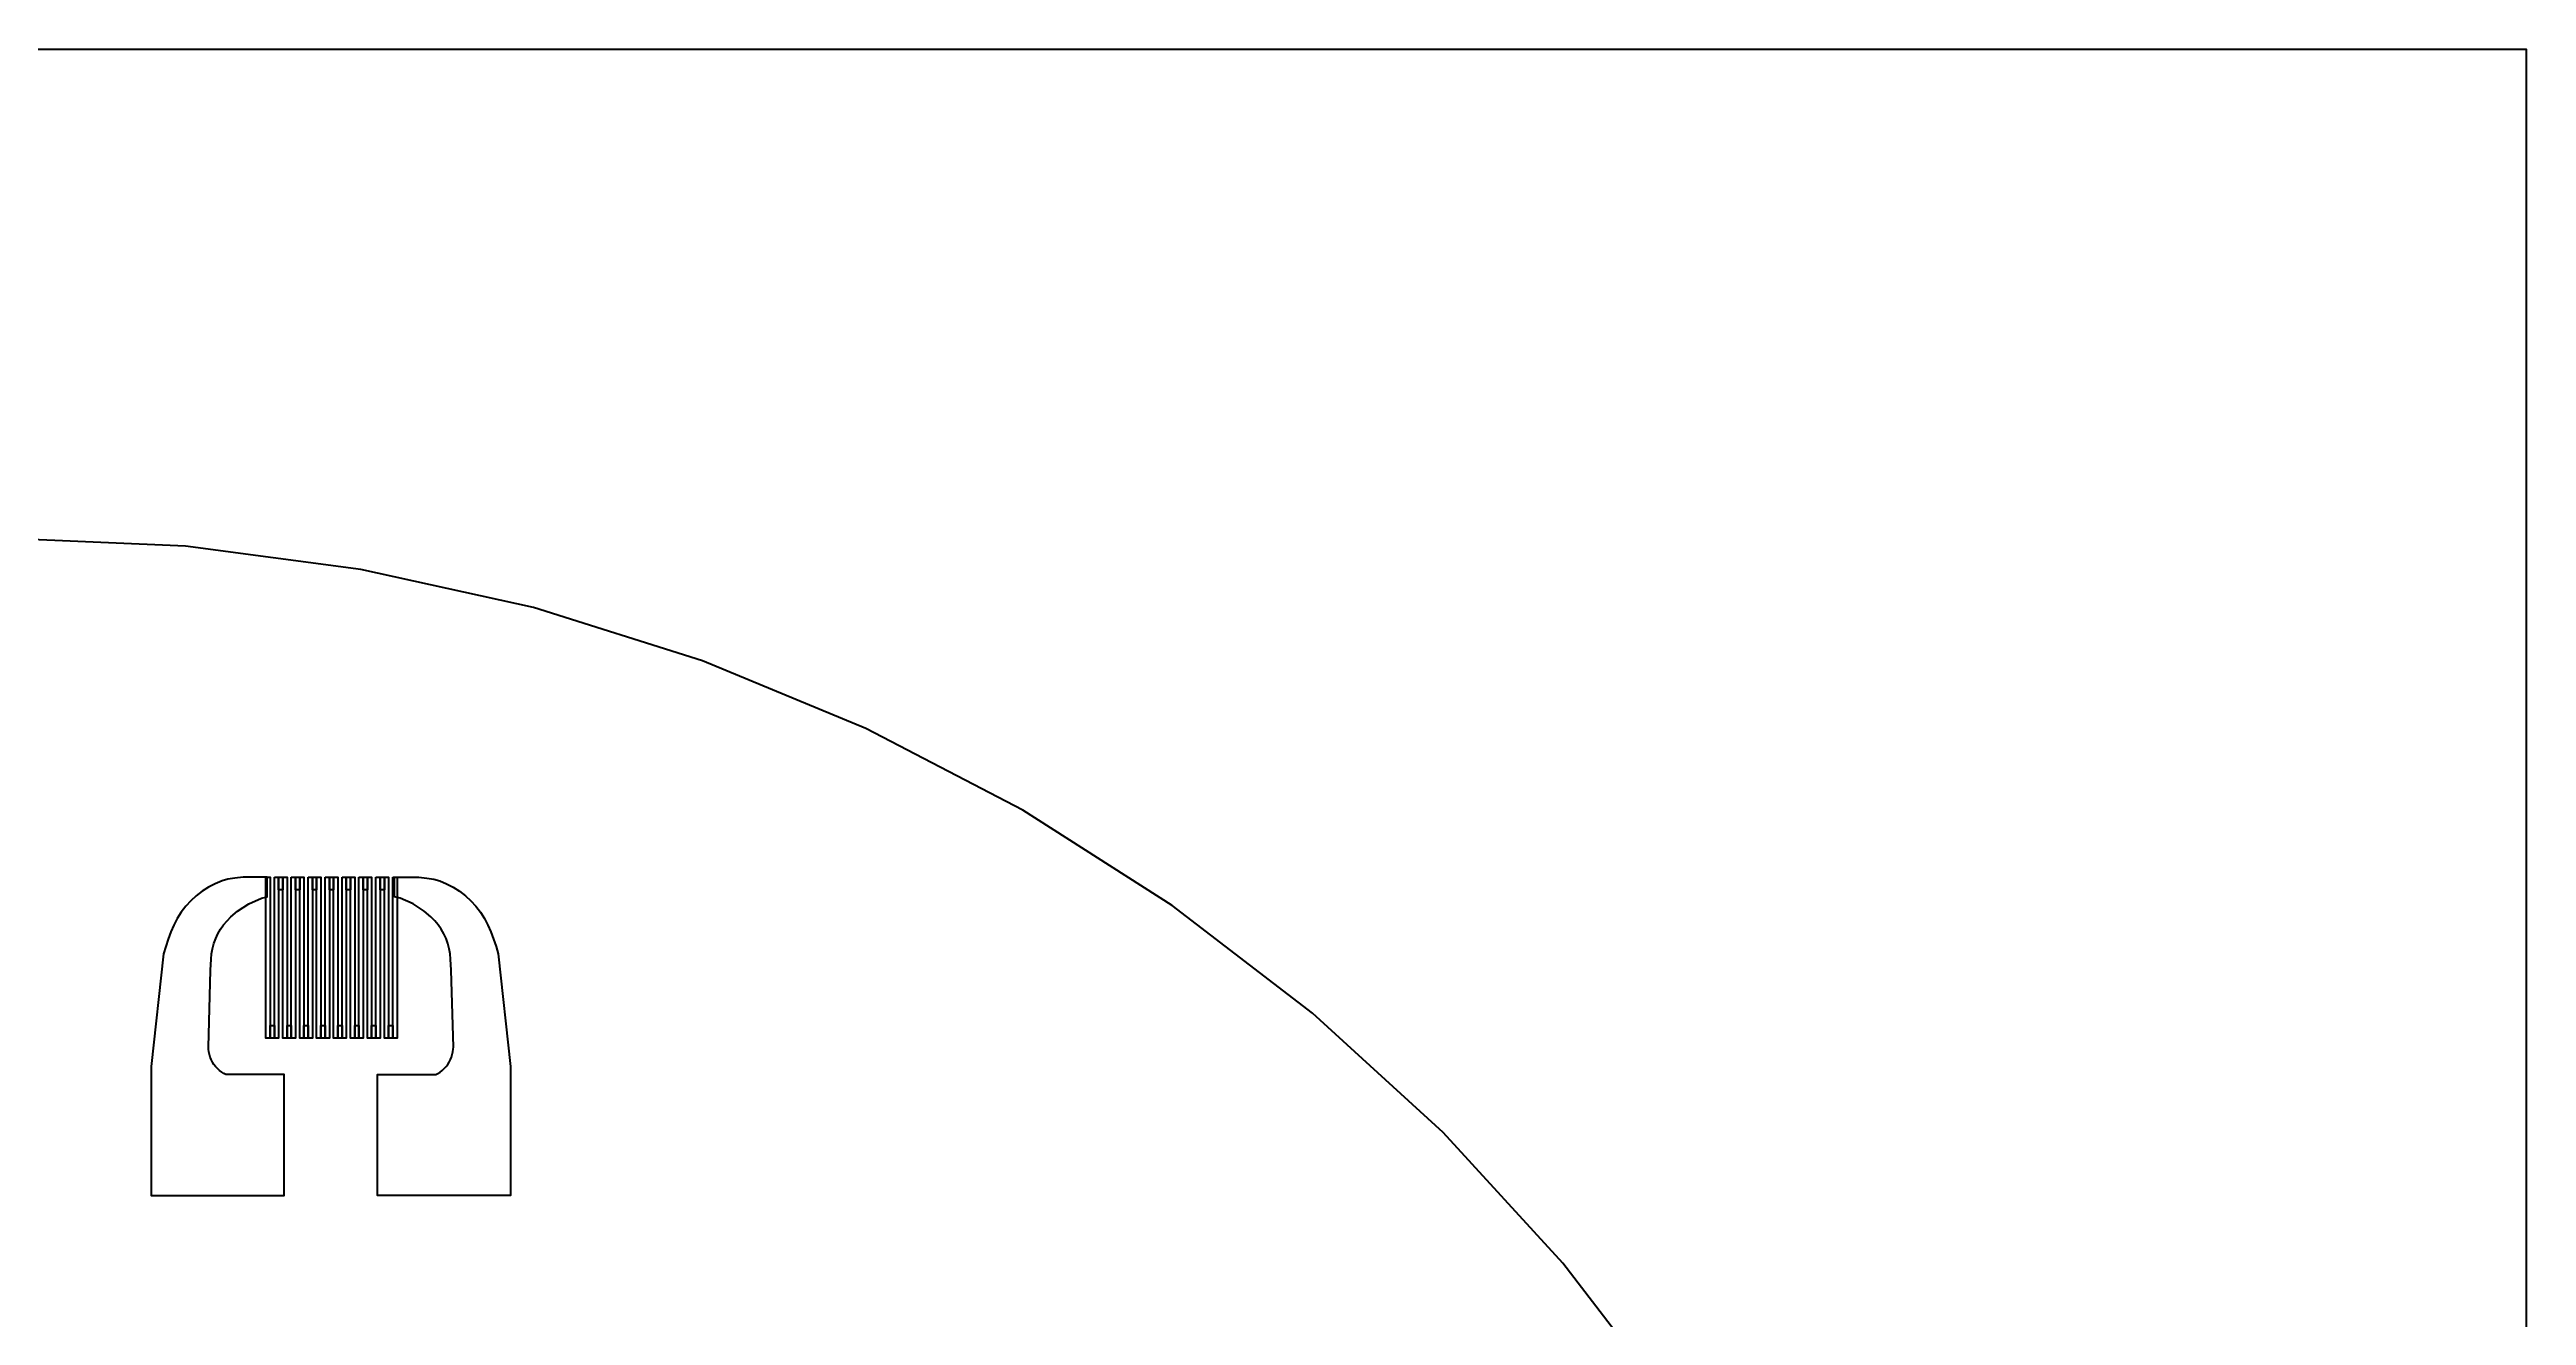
# Model space of a CAD drawing. Extents: x -62500 to 62500, y -62500 to 62500.
# Drawn here: x 1017 to 62500, y 31069 to 62500 of the extents above; entities that cross this region are included whole.
import ezdxf

# ---------------------------------------------------------------- set-up
doc = ezdxf.new("R2010")
doc.units = 0
doc.layers.add('1', color=60, linetype='CONTINUOUS')
doc.layers.add('layer_0', color=22, linetype='CONTINUOUS')

# ---------------------------------------------------------------- blocks, each defined once
blk = doc.blocks.new('Sensing wire19')
at = {"layer": '1'}
blk.add_lwpolyline([(-7.5, 1968.5), (97.5, 1968.5), (97.5, -2031.5), (-7.5, -2031.5), (-7.5, 1968.5)], close=True, dxfattribs=at)
blk = doc.blocks.new('Connector19')
at = {"layer": '1'}
blk.add_lwpolyline([(-167.5, 322.5), (-62.5, 322.5), (-62.5, 7.5), (-167.5, 7.5), (-167.5, 322.5)], close=True, dxfattribs=at)
blk = doc.blocks.new('Sensing area19')
at = {"row_count": 2, "row_spacing": 0}
for name, p, column_count, column_spacing in [('Sensing wire19', (5, -68.5), 16, 210), ('Connector19', (480, 1577.5), 7, 420), ('Connector19', (270, -2107.5), 8, 420)]:
    blk.add_blockref(name, p, dxfattribs=dict(at, column_count=column_count, column_spacing=column_spacing))
blk = doc.blocks.new('pad5')
at = {"layer": '1'}
blk.add_lwpolyline([(3180, 700), (2580, 700), (2380, 680), (2200, 650), (2058.31, 610.225), (1887.34, 539.405), (1723.19, 453.953), (1567.11, 354.52), (1420.29, 241.862), (1283.85, 116.836), (1158.82, -19.606), (1046.16, -166.425), (946.73, -322.504), (861.278, -486.655), (790.458, -657.63), (720, -840), (660, -1020), (610, -1200), (300, -4000), (300, -7200), (3600, -7200), (3600, -4200), (2154.71, -4200), (2107.19, -4175.06), (2049.85, -4138.25), (1995.94, -4096.59), (1945.86, -4050.39), (1900, -4000), (1858.7, -3945.8), (1822.29, -3888.22), (1791.04, -3827.67), (1765.17, -3764.63), (1744.91, -3699.58), (1730.38, -3633.01), (1721.72, -3565.43), (1719.75, -3516.55), (1775, -1605), (1788.06, -1336.49), (1799.35, -1204.96), (1822.06, -1074.91), (1856.02, -947.334), (1900.96, -823.205), (1956.56, -703.466), (2022.38, -589.027), (2097.92, -480.761), (2182.61, -379.491), (2275.8, -285.987), (2440, -140), (2720, 40), (3040, 180), (3180, 216.522), (3180, 700)], close=True, dxfattribs=at)
blk = doc.blocks.new('105um')
for name, p in [('pad5', (-1950, 2700)), ('Sensing area19', (1200, 1500))]:
    blk.add_blockref(name, p)
at = {"yscale": -1, "rotation": -180}
blk.add_blockref('pad5', (7570, 2700), dxfattribs=at)

msp = doc.modelspace()

# ---------------------------------------------------------------- linework, layer by layer
at = {"layer": 'layer_0'}
msp.add_lwpolyline([(-62500, 62500), (-62500, -62500), (62500, -62500), (62500, 62500), (-62500, 62500)], close=True, dxfattribs=at)
msp.add_lwpolyline([(50167.1, -4389.05), (50358.7, 0), (50167.1, 4389.05), (49593.6, 8744.7), (48642.8, 13033.8), (47321.7, 17223.7), (45640.5, 21282.5), (43611.9, 25179.4), (41251.4, 28884.6), (38577, 32369.9), (35609, 35609), (32369.9, 38577), (28884.6, 41251.4), (25179.4, 43611.9), (21282.5, 45640.5), (17223.7, 47321.7), (13033.8, 48642.8), (8744.7, 49593.6), (4389.05, 50167.1), (0, 50358.7)], dxfattribs=at)

# ---------------------------------------------------------------- block references
msp.add_blockref('105um', (5190, 38550))

doc.saveas('drawing.dxf')
